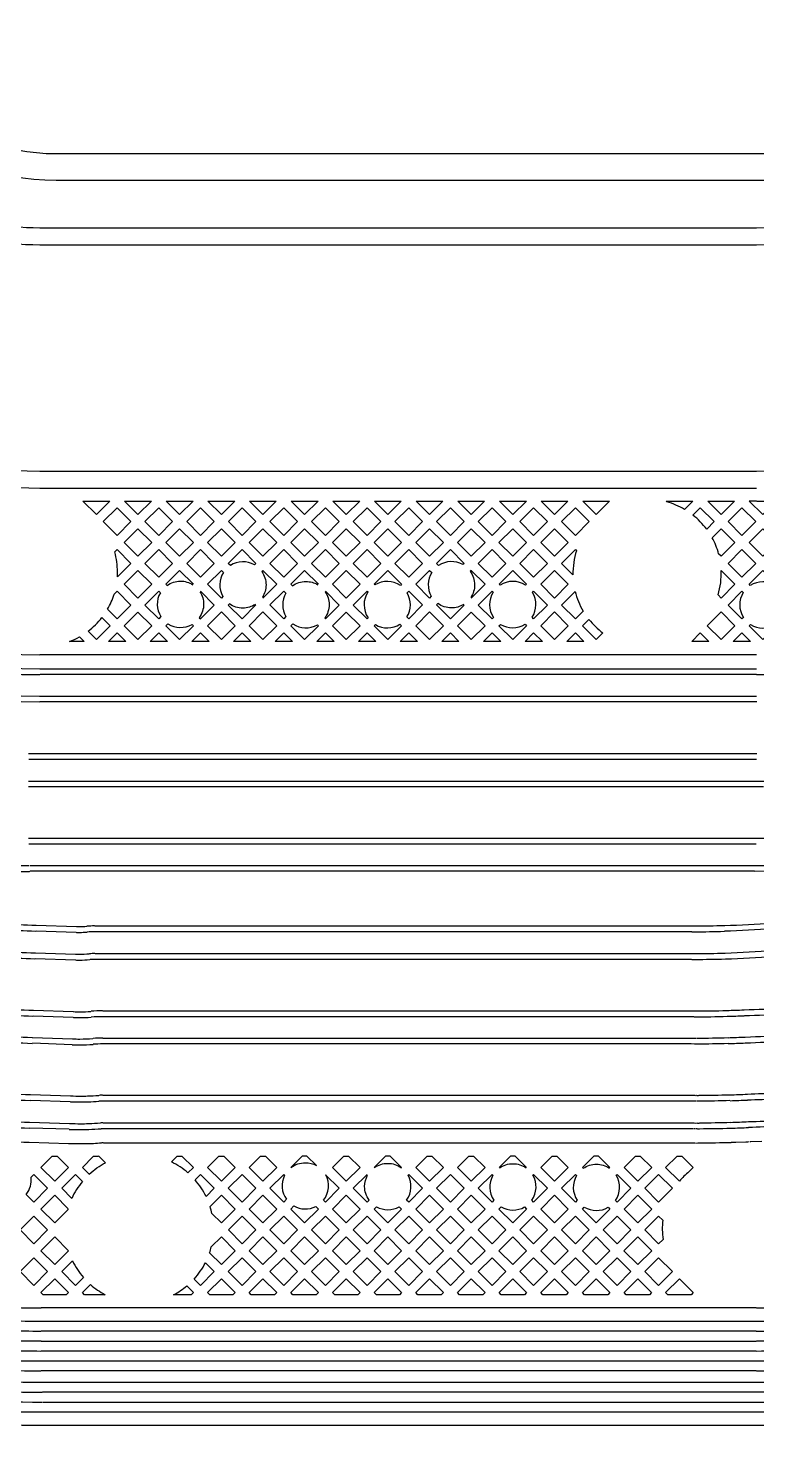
# Model space of a CAD drawing. Extents: x 3664 to 3837, y -413 to -292.
# Drawn here: x 3782.69 to 3788.28, y -335.48 to -324.6 of the extents above; entities that cross this region are included whole.
import ezdxf

# ---------------------------------------------------------------- set-up
doc = ezdxf.new("R2010")
doc.units = 0
doc.layers.add('gbr-dxf_layer0', color=7, linetype='Continuous')
doc.layers.add('gbr-outline-dxf_layer1', color=2, linetype='Continuous')

msp = doc.modelspace()

# ---------------------------------------------------------------- linework, layer by layer
at = {"layer": 'gbr-dxf_layer0'}
for p, q in [((3782.785, -328.128), (3788.284, -328.128)), ((3783.113, -328.229), (3783.32, -328.229)), ((3783.433, -328.229), (3783.639, -328.229)), ((3783.753, -328.229), (3783.959, -328.229)), ((3784.073, -328.229), (3784.279, -328.229)), ((3784.392, -328.229), (3784.598, -328.229)), ((3784.712, -328.229), (3784.918, -328.229)), ((3785.032, -328.229), (3785.238, -328.229)), ((3785.351, -328.229), (3785.557, -328.229)), ((3785.671, -328.229), (3785.877, -328.229)), ((3785.991, -328.229), (3786.197, -328.229)), ((3786.31, -328.229), (3786.517, -328.229)), ((3786.63, -328.229), (3786.836, -328.229)), ((3786.95, -328.229), (3787.156, -328.229)), ((3787.589, -328.229), (3787.795, -328.229)), ((3787.909, -328.229), (3788.115, -328.229)), ((3788.283, -328.229), (3788.228, -328.229)), ((3786.875, -328.794), (3786.787, -328.706)), ((3786.787, -329.026), (3786.892, -328.921)), ((3783.123, -329.306), (3783.01, -329.306)), ((3783.443, -329.306), (3783.31, -329.306)), ((3783.762, -329.306), (3783.63, -329.306)), ((3784.082, -329.306), (3783.949, -329.306)), ((3784.402, -329.306), (3784.269, -329.306)), ((3784.722, -329.306), (3784.589, -329.306)), ((3785.041, -329.306), (3784.908, -329.306)), ((3785.361, -329.306), (3785.228, -329.306)), ((3785.681, -329.306), (3785.548, -329.306)), ((3786, -329.306), (3785.868, -329.306)), ((3786.32, -329.306), (3786.187, -329.306)), ((3786.64, -329.306), (3786.507, -329.306)), ((3786.959, -329.306), (3786.827, -329.306)), ((3787.918, -329.306), (3787.786, -329.306)), ((3788.238, -329.306), (3788.105, -329.306)), ((3788.284, -329.407), (3782.783, -329.407)), ((3782.7, -333.147), (3783.002, -333.157)), ((3783.165, -333.158), (3783.181, -333.157)), ((3783.181, -333.157), (3783.192, -333.157)), ((3783.272, -333.152), (3787.776, -333.152)), ((3787.78, -333.152), (3787.789, -333.153)), ((3787.817, -333.154), (3787.832, -333.153)), ((3788.09, -333.148), (3788.123, -333.147)), ((3788.124, -333.147), (3788.201, -333.144)), ((3788.202, -333.144), (3788.215, -333.144)), ((3788.217, -333.144), (3788.224, -333.143)), ((3788.231, -333.143), (3788.239, -333.143)), ((3788.24, -333.143), (3788.325, -333.14)), ((3785.295, -333.395), (3785.189, -333.501)), ((3783.028, -333.579), (3782.951, -333.501)), ((3782.951, -334.141), (3783.034, -334.058)), ((3788.281, -334.419), (3782.794, -334.419)), ((3782.794, -334.521), (3788.281, -334.521)), ((3788.28, -334.597), (3782.793, -334.597)), ((3788.28, -334.75), (3782.792, -334.75)), ((3782.794, -334.674), (3788.281, -334.674)), ((3782.794, -334.826), (3788.279, -334.826)), ((3788.282, -334.902), (3782.792, -334.902)), ((3788.361, -335.066), (3782.803, -335.066)), ((3782.805, -334.99), (3788.363, -334.99)), ((3782.805, -335.142), (3788.363, -335.142)), ((3788.361, -335.219), (3782.803, -335.219))]:
    msp.add_line(p, q, dxfattribs=at)
at = {"layer": 'gbr-dxf_layer0', "color": 1}
for p, q in [((3782.783, -329.515), (3788.284, -329.515)), ((3788.283, -329.56), (3782.785, -329.56)), ((3782.783, -329.724), (3788.284, -329.724)), ((3788.285, -329.769), (3782.784, -329.769))]:
    msp.add_line(p, q, dxfattribs=at)
at = {"layer": 'gbr-dxf_layer0', "color": 2}
for p, q in [((3782.696, -330.165), (3788.285, -330.165)), ((3788.284, -330.21), (3782.698, -330.21)), ((3782.697, -330.377), (3788.339, -330.377)), ((3788.337, -330.422), (3782.696, -330.422))]:
    msp.add_line(p, q, dxfattribs=at)
at = {"layer": 'gbr-dxf_layer0', "color": 3}
msp.add_line((3788.344, -331.069), (3788.277, -331.07), dxfattribs=at)
at = {"layer": 'gbr-dxf_layer0', "color": 4}
for p, q in [((3782.754, -331.483), (3783.064, -331.493)), ((3783.204, -331.488), (3787.784, -331.488)), ((3783.063, -331.538), (3782.754, -331.528)), ((3787.786, -331.533), (3783.205, -331.533)), ((3782.749, -331.695), (3783.056, -331.705)), ((3783.207, -331.7), (3787.784, -331.7)), ((3783.056, -331.75), (3782.746, -331.74)), ((3787.785, -331.745), (3783.205, -331.745))]:
    msp.add_line(p, q, dxfattribs=at)
at = {"layer": 'gbr-dxf_layer0', "color": 5}
for p, q in [((3782.735, -332.135), (3783.04, -332.146)), ((3783.266, -332.14), (3787.787, -332.14)), ((3787.789, -332.14), (3787.803, -332.141)), ((3783.04, -332.191), (3782.731, -332.18)), ((3787.788, -332.185), (3783.267, -332.185)), ((3787.802, -332.186), (3787.788, -332.185)), ((3782.726, -332.344), (3783.034, -332.355)), ((3783.267, -332.349), (3787.782, -332.349)), ((3787.784, -332.349), (3787.81, -332.35)), ((3787.811, -332.35), (3787.82, -332.35)), ((3783.032, -332.4), (3782.726, -332.389)), ((3787.781, -332.394), (3783.268, -332.394)), ((3787.808, -332.395), (3787.781, -332.394))]:
    msp.add_line(p, q, dxfattribs=at)
at = {"layer": 'gbr-dxf_layer0', "color": 6}
for p, q in [((3782.711, -332.782), (3783.018, -332.792)), ((3783.235, -332.789), (3783.242, -332.788)), ((3783.266, -332.787), (3787.779, -332.787)), ((3787.781, -332.787), (3787.8, -332.788)), ((3787.8, -332.788), (3787.809, -332.788)), ((3787.812, -332.788), (3787.817, -332.789)), ((3787.822, -332.788), (3787.825, -332.788)), ((3783.015, -332.837), (3782.711, -332.827)), ((3783.243, -332.833), (3783.236, -332.834)), ((3787.778, -332.832), (3783.268, -332.832)), ((3787.797, -332.833), (3787.778, -332.832)), ((3782.703, -332.994), (3783.011, -333.004)), ((3783.269, -332.999), (3787.772, -332.999)), ((3787.774, -332.999), (3787.794, -333)), ((3787.795, -333), (3787.802, -333)), ((3783.008, -333.049), (3782.704, -333.039)), ((3787.771, -333.044), (3783.268, -333.044)), ((3787.794, -333.045), (3787.771, -333.044)), ((3787.811, -333.046), (3787.801, -333.045)), ((3787.829, -333.045), (3787.814, -333.046))]:
    msp.add_line(p, q, dxfattribs=at)
at = {"layer": 'gbr-dxf_layer0', "linetype": 'Continuous'}
for points in [[(3739.213, -329.411), (3739.213, -321.546, -0.414216), (3740.01, -320.749), (3771.018, -320.749, -0.202307), (3781.688, -325.251, 0.202311), (3782.908, -325.766), (3788.408, -325.766, 0.202315), (3789.628, -325.251, -0.202307), (3800.298, -320.749), (3821.83, -320.749, -0.414217), (3822.626, -321.546), (3822.626, -324.478)], [(3789.224, -325.907, -0.11836), (3788.284, -326.133), (3782.784, -326.133, -0.202298), (3781.301, -325.507, 0.202302), (3770.894, -321.117), (3739.883, -321.117, -0.1755), (3739.771, -321.164), (3739.613, -321.322, -0.021764), (3739.613, -321.337, -0.125832), (3739.592, -321.423), (3739.592, -322.167, -0.355796), (3739.552, -322.216)], [(3739.719, -322.115), (3739.719, -321.548, -0.377394), (3739.986, -321.244), (3770.894, -321.244, -0.202308), (3781.209, -325.596, 0.202304), (3782.784, -326.261), (3788.284, -326.261, 0.118898), (3789.286, -326.019, 0.264777), (3789.524, -325.877, 0.049743), (3789.858, -325.596, -0.012228), (3790.362, -325.104, 0.308379), (3790.595, -324.892, -0.021115), (3791.536, -324.122, 0.268033), (3791.762, -323.956, -0.026221), (3793.032, -323.14, 0.214143), (3793.232, -323.028, -0.03315), (3794.961, -322.221, 0.130853), (3795.095, -322.17, -0.090345), (3800.174, -321.244), (3821.478, -321.244)], [(3820.193, -322.147), (3820.193, -322.744, -0.414254), (3820.143, -322.794), (3819.781, -322.794), (3819.781, -322.842), (3819.453, -322.842), (3819.453, -322.794), (3819.418, -322.794, 0.064068), (3819.205, -322.822, 0.013699), (3819.053, -322.866, 0.036904), (3819.019, -322.863, 0.080213), (3818.947, -322.875, 0.02431), (3818.686, -322.984), (3800.174, -322.984, 0.202298), (3791.105, -326.81, -0.202305), (3788.284, -328), (3782.784, -328, -0.202305), (3779.963, -326.81, 0.202298), (3770.894, -322.984), (3742.709, -322.984)], [(3822.626, -324.483, -0.006517), (3822.626, -324.487), (3822.626, -331.107, -0.014829), (3822.627, -331.117, -0.014825), (3822.626, -331.128), (3822.626, -333.146, -0.414217), (3821.83, -333.942), (3800.713, -333.942, 0.196007), (3798.823, -334.713, -0.196002), (3788.408, -338.959), (3782.908, -338.959, -0.196002), (3772.493, -334.713, 0.196006), (3770.603, -333.942), (3741.237, -333.942)], [(3787.795, -328.229), (3787.732, -328.293, 0.065894), (3787.595, -328.234), (3787.589, -328.229)], [(3783.378, -328.81, 0.01656), (3783.379, -328.773, 0.068795), (3783.358, -328.618)], [(3786.787, -328.706), (3786.893, -328.6), (3786.902, -328.609, 0.082567), (3786.875, -328.794)], [(3784.486, -328.769, -0.155448), (3784.519, -328.872, -0.142831), (3784.491, -328.967)], [(3786.086, -328.767, -0.156505), (3786.12, -328.871, -0.146625), (3786.09, -328.968)], [(3783.75, -328.866), (3783.759, -328.875, -0.155505), (3783.862, -328.842, -0.1423), (3783.957, -328.87)], [(3784.709, -328.866), (3784.721, -328.878, -0.156555), (3784.825, -328.845, -0.135954), (3784.916, -328.87)], [(3784.012, -328.924, -0.144409), (3784.04, -329.02, -0.155495), (3784.007, -329.123)], [(3784.972, -328.923, -0.150726), (3785.003, -329.023, -0.15655), (3784.97, -329.126)], [(3786.892, -328.921, 0.071812), (3786.953, -329.072), (3786.893, -329.132), (3786.787, -329.026)], [(3784.437, -329.021, -0.143883), (3784.341, -329.05, -0.155457), (3784.238, -329.017), (3784.229, -329.026)], [(3786.036, -329.021, -0.140077), (3785.942, -329.048, -0.156503), (3785.838, -329.015), (3785.828, -329.025)], [(3783.01, -329.306, 0.03753), (3783.087, -329.27), (3783.123, -329.306)], [(3787.79, -333.153), (3787.796, -333.153, -0.034666), (3787.803, -333.153)], [(3783.11, -333.341), (3783.162, -333.393, -0.067194), (3783.287, -333.306), (3783.237, -333.256, -0.003739), (3783.202, -333.258)], [(3784.71, -333.343, -0.16854), (3784.821, -333.305, -0.126375), (3784.906, -333.327)], [(3785.35, -333.343, -0.157183), (3785.454, -333.31, -0.157815), (3785.558, -333.344)], [(3786.311, -333.345, -0.154876), (3786.414, -333.313, -0.153878), (3786.516, -333.345)], [(3786.947, -333.341), (3786.954, -333.348, -0.153096), (3787.055, -333.316, -0.148623), (3787.154, -333.346)], [(3782.951, -333.501), (3783.057, -333.395), (3783.11, -333.449, 0.06787), (3783.028, -333.579)], [(3785.189, -333.501), (3785.295, -333.607), (3785.31, -333.592, -0.157816), (3785.276, -333.488, -0.12942), (3785.299, -333.4)], [(3783.034, -334.058, 0.0675), (3783.117, -334.186), (3783.057, -334.247), (3782.951, -334.141)], [(3783.11, -334.301), (3783.171, -334.24, 0.0606), (3783.285, -334.318)], [(3779.406, -334.788, 0.01338), (3779.986, -334.954, 0.008369), (3780.352, -335.042, 0.056686), (3782.801, -335.32), (3788.362, -335.32)]]:
    msp.add_lwpolyline(points, format="xyb", dxfattribs=at)
for points in [[(3783.32, -328.229), (3783.217, -328.332), (3783.113, -328.229)], [(3783.639, -328.229), (3783.536, -328.332), (3783.433, -328.229)], [(3783.959, -328.229), (3783.856, -328.332), (3783.753, -328.229)], [(3784.279, -328.229), (3784.176, -328.332), (3784.073, -328.229)], [(3784.598, -328.229), (3784.495, -328.332), (3784.392, -328.229)], [(3784.918, -328.229), (3784.815, -328.332), (3784.712, -328.229)], [(3785.238, -328.229), (3785.135, -328.332), (3785.032, -328.229)], [(3785.557, -328.229), (3785.454, -328.332), (3785.351, -328.229)], [(3785.877, -328.229), (3785.774, -328.332), (3785.671, -328.229)], [(3786.197, -328.229), (3786.094, -328.332), (3785.991, -328.229)], [(3786.517, -328.229), (3786.413, -328.332), (3786.31, -328.229)], [(3786.836, -328.229), (3786.733, -328.332), (3786.63, -328.229)], [(3787.156, -328.229), (3787.053, -328.332), (3786.95, -328.229)], [(3788.115, -328.229), (3788.012, -328.332), (3787.909, -328.229)], [(3788.228, -328.229), (3788.332, -328.332), (3788.438, -328.226)], [(3783.358, -328.618), (3783.376, -328.6), (3783.482, -328.706), (3783.378, -328.81)], [(3783.962, -328.866), (3783.856, -328.76), (3783.75, -328.866)], [(3784.495, -328.972), (3784.601, -328.866), (3784.495, -328.76), (3784.486, -328.769)], [(3784.921, -328.866), (3784.815, -328.76), (3784.709, -328.866)], [(3786.094, -328.972), (3786.2, -328.866), (3786.094, -328.76), (3786.086, -328.767)], [(3788.013, -328.76), (3788.118, -328.866), (3788.012, -328.972), (3787.989, -328.948)], [(3784.007, -329.123), (3784.016, -329.132), (3784.122, -329.026), (3784.016, -328.92)], [(3784.97, -329.126), (3784.975, -329.132), (3785.081, -329.026), (3784.975, -328.92)], [(3784.229, -329.026), (3784.335, -329.131), (3784.441, -329.025)], [(3785.828, -329.025), (3785.934, -329.132), (3786.04, -329.026)], [(3783.31, -329.306), (3783.376, -329.239), (3783.443, -329.306)], [(3783.63, -329.306), (3783.696, -329.239), (3783.762, -329.306)], [(3783.949, -329.306), (3784.016, -329.239), (3784.082, -329.306)], [(3784.269, -329.306), (3784.335, -329.239), (3784.402, -329.306)], [(3784.589, -329.306), (3784.655, -329.239), (3784.722, -329.306)], [(3784.908, -329.306), (3784.975, -329.239), (3785.041, -329.306)], [(3785.228, -329.306), (3785.294, -329.239), (3785.361, -329.306)], [(3785.548, -329.306), (3785.614, -329.239), (3785.681, -329.306)], [(3785.868, -329.306), (3785.934, -329.239), (3786, -329.306)], [(3786.187, -329.306), (3786.254, -329.239), (3786.32, -329.306)], [(3786.507, -329.306), (3786.573, -329.239), (3786.64, -329.306)], [(3786.827, -329.306), (3786.893, -329.239), (3786.959, -329.306)], [(3787.786, -329.306), (3787.852, -329.239), (3787.918, -329.306)], [(3788.105, -329.306), (3788.172, -329.239), (3788.238, -329.306)], [(3783.2, -333.258), (3783.193, -333.258), (3783.11, -333.341)], [(3784.906, -333.327), (3784.833, -333.254), (3784.797, -333.254), (3784.709, -333.342)], [(3785.56, -333.342), (3785.473, -333.254), (3785.436, -333.254), (3785.348, -333.342)], [(3786.519, -333.342), (3786.432, -333.254), (3786.395, -333.254), (3786.308, -333.341)], [(3787.159, -333.341), (3787.071, -333.254), (3787.034, -333.254), (3786.947, -333.341)], [(3783.975, -333.437), (3784.016, -333.395), (3784.122, -333.501), (3784.059, -333.564)], [(3784.976, -333.397), (3785.081, -333.501), (3784.975, -333.607), (3784.96, -333.593)], [(3783.285, -334.318), (3783.127, -334.318), (3783.11, -334.301)]]:
    msp.add_lwpolyline(points, dxfattribs=at)
for points in [[(3783.27, -328.386), (3783.376, -328.28), (3783.482, -328.386), (3783.376, -328.492)], [(3783.59, -328.386), (3783.696, -328.28), (3783.802, -328.386), (3783.696, -328.492)], [(3783.91, -328.386), (3784.016, -328.28), (3784.122, -328.386), (3784.016, -328.492)], [(3784.23, -328.386), (3784.335, -328.28), (3784.441, -328.386), (3784.335, -328.492)], [(3784.549, -328.386), (3784.655, -328.28), (3784.761, -328.386), (3784.655, -328.492)], [(3784.869, -328.386), (3784.975, -328.28), (3785.081, -328.386), (3784.975, -328.492)], [(3785.189, -328.386), (3785.294, -328.28), (3785.4, -328.386), (3785.295, -328.492)], [(3785.508, -328.386), (3785.614, -328.28), (3785.72, -328.386), (3785.614, -328.492)], [(3785.828, -328.386), (3785.934, -328.28), (3786.04, -328.386), (3785.934, -328.492)], [(3786.148, -328.386), (3786.254, -328.28), (3786.36, -328.386), (3786.254, -328.492)], [(3786.467, -328.386), (3786.573, -328.28), (3786.679, -328.386), (3786.573, -328.492)], [(3786.787, -328.386), (3786.893, -328.28), (3786.999, -328.386), (3786.893, -328.492)], [(3788.066, -328.386), (3788.172, -328.28), (3788.278, -328.386), (3788.172, -328.492)], [(3783.43, -328.546), (3783.536, -328.44), (3783.642, -328.546), (3783.536, -328.652)], [(3783.75, -328.546), (3783.856, -328.44), (3783.962, -328.546), (3783.856, -328.652)], [(3784.07, -328.546), (3784.176, -328.44), (3784.282, -328.546), (3784.176, -328.652)], [(3784.389, -328.546), (3784.495, -328.44), (3784.601, -328.546), (3784.495, -328.652)], [(3784.709, -328.546), (3784.815, -328.44), (3784.921, -328.546), (3784.815, -328.652)], [(3785.029, -328.546), (3785.135, -328.44), (3785.241, -328.546), (3785.135, -328.652)], [(3785.348, -328.546), (3785.454, -328.44), (3785.56, -328.546), (3785.454, -328.652)], [(3785.668, -328.546), (3785.774, -328.44), (3785.88, -328.546), (3785.774, -328.652)], [(3785.988, -328.546), (3786.094, -328.44), (3786.2, -328.546), (3786.094, -328.652)], [(3786.307, -328.546), (3786.413, -328.44), (3786.519, -328.546), (3786.413, -328.652)], [(3786.627, -328.546), (3786.733, -328.44), (3786.839, -328.546), (3786.733, -328.652)], [(3788.226, -328.546), (3788.332, -328.44), (3788.438, -328.546), (3788.332, -328.652)], [(3783.59, -328.706), (3783.696, -328.6), (3783.802, -328.706), (3783.696, -328.812)], [(3783.91, -328.706), (3784.016, -328.6), (3784.122, -328.706), (3784.016, -328.812)], [(3784.549, -328.706), (3784.655, -328.6), (3784.761, -328.706), (3784.655, -328.812)], [(3784.869, -328.706), (3784.975, -328.6), (3785.081, -328.706), (3784.975, -328.812)], [(3785.189, -328.706), (3785.295, -328.6), (3785.401, -328.706), (3785.295, -328.812)], [(3785.508, -328.706), (3785.614, -328.6), (3785.72, -328.706), (3785.614, -328.812)], [(3786.148, -328.706), (3786.254, -328.6), (3786.36, -328.706), (3786.254, -328.812)], [(3786.467, -328.706), (3786.573, -328.6), (3786.679, -328.706), (3786.573, -328.812)], [(3788.066, -328.706), (3788.172, -328.6), (3788.278, -328.706), (3788.172, -328.812)], [(3783.43, -328.866), (3783.536, -328.76), (3783.642, -328.866), (3783.536, -328.972)], [(3785.029, -328.866), (3785.135, -328.76), (3785.241, -328.866), (3785.135, -328.972)], [(3786.627, -328.866), (3786.733, -328.76), (3786.839, -328.866), (3786.733, -328.972)], [(3783.43, -329.186), (3783.536, -329.08), (3783.642, -329.185), (3783.536, -329.291)], [(3784.07, -329.185), (3784.176, -329.079), (3784.281, -329.185), (3784.176, -329.291)], [(3784.389, -329.185), (3784.495, -329.079), (3784.601, -329.185), (3784.495, -329.291)], [(3785.029, -329.185), (3785.135, -329.08), (3785.241, -329.185), (3785.135, -329.291)], [(3785.668, -329.185), (3785.774, -329.079), (3785.88, -329.185), (3785.774, -329.291)], [(3785.988, -329.185), (3786.094, -329.08), (3786.2, -329.185), (3786.094, -329.291)], [(3786.627, -329.185), (3786.733, -329.079), (3786.839, -329.185), (3786.733, -329.291)], [(3787.906, -329.186), (3788.012, -329.079), (3788.118, -329.185), (3788.012, -329.291)], [(3782.791, -333.342), (3782.878, -333.255), (3782.917, -333.256), (3783.003, -333.341), (3782.897, -333.447)], [(3784.07, -333.342), (3784.157, -333.254), (3784.194, -333.254), (3784.282, -333.341), (3784.176, -333.448)], [(3784.389, -333.341), (3784.477, -333.254), (3784.514, -333.254), (3784.601, -333.342), (3784.495, -333.447)], [(3785.029, -333.341), (3785.116, -333.254), (3785.153, -333.254), (3785.241, -333.342), (3785.135, -333.447)], [(3785.668, -333.342), (3785.756, -333.254), (3785.792, -333.254), (3785.88, -333.341), (3785.774, -333.447)], [(3785.988, -333.341), (3786.075, -333.254), (3786.112, -333.254), (3786.2, -333.341), (3786.094, -333.447)], [(3786.627, -333.342), (3786.715, -333.254), (3786.752, -333.254), (3786.839, -333.341), (3786.733, -333.448)], [(3787.267, -333.341), (3787.354, -333.254), (3787.391, -333.254), (3787.479, -333.341), (3787.373, -333.447)], [(3784.229, -333.501), (3784.335, -333.395), (3784.442, -333.501), (3784.335, -333.607)], [(3785.828, -333.501), (3785.934, -333.395), (3786.04, -333.501), (3785.934, -333.607)], [(3787.426, -333.501), (3787.532, -333.395), (3787.638, -333.501), (3787.532, -333.607)], [(3784.389, -333.661), (3784.495, -333.555), (3784.601, -333.661), (3784.495, -333.767)], [(3785.029, -333.661), (3785.135, -333.555), (3785.241, -333.661), (3785.135, -333.767)], [(3785.668, -333.661), (3785.774, -333.555), (3785.88, -333.661), (3785.774, -333.767)], [(3785.988, -333.661), (3786.094, -333.555), (3786.2, -333.661), (3786.094, -333.767)], [(3786.627, -333.661), (3786.733, -333.555), (3786.839, -333.661), (3786.733, -333.767)], [(3787.267, -333.661), (3787.373, -333.555), (3787.479, -333.661), (3787.373, -333.767)], [(3782.631, -333.821), (3782.737, -333.715), (3782.843, -333.821), (3782.737, -333.927)], [(3784.23, -333.821), (3784.335, -333.715), (3784.441, -333.821), (3784.335, -333.927)], [(3784.549, -333.821), (3784.655, -333.715), (3784.761, -333.821), (3784.655, -333.927)], [(3784.869, -333.821), (3784.975, -333.715), (3785.081, -333.821), (3784.975, -333.927)], [(3785.189, -333.821), (3785.295, -333.715), (3785.4, -333.821), (3785.294, -333.927)], [(3785.508, -333.821), (3785.614, -333.715), (3785.72, -333.821), (3785.614, -333.927)], [(3785.828, -333.821), (3785.934, -333.715), (3786.04, -333.821), (3785.934, -333.927)], [(3786.148, -333.821), (3786.254, -333.715), (3786.36, -333.821), (3786.254, -333.927)], [(3786.467, -333.821), (3786.573, -333.715), (3786.679, -333.821), (3786.573, -333.927)], [(3786.787, -333.821), (3786.893, -333.715), (3786.999, -333.821), (3786.893, -333.927)], [(3787.107, -333.821), (3787.213, -333.715), (3787.319, -333.821), (3787.213, -333.927)], [(3782.791, -333.981), (3782.897, -333.875), (3783.003, -333.981), (3782.897, -334.087)], [(3784.389, -333.981), (3784.495, -333.875), (3784.601, -333.981), (3784.495, -334.087)], [(3784.709, -333.981), (3784.815, -333.875), (3784.921, -333.981), (3784.815, -334.087)], [(3785.029, -333.981), (3785.135, -333.875), (3785.241, -333.981), (3785.135, -334.087)], [(3785.348, -333.981), (3785.454, -333.875), (3785.56, -333.981), (3785.454, -334.087)], [(3785.668, -333.981), (3785.774, -333.875), (3785.88, -333.981), (3785.774, -334.087)], [(3785.988, -333.981), (3786.094, -333.875), (3786.2, -333.981), (3786.094, -334.087)], [(3786.307, -333.981), (3786.413, -333.875), (3786.519, -333.981), (3786.413, -334.087)], [(3786.627, -333.981), (3786.733, -333.875), (3786.839, -333.981), (3786.733, -334.087)], [(3786.947, -333.981), (3787.053, -333.875), (3787.159, -333.981), (3787.053, -334.087)], [(3787.266, -333.981), (3787.373, -333.875), (3787.479, -333.981), (3787.372, -334.087)], [(3782.631, -334.141), (3782.737, -334.035), (3782.843, -334.141), (3782.737, -334.247)], [(3784.229, -334.141), (3784.335, -334.035), (3784.441, -334.141), (3784.335, -334.247)], [(3784.549, -334.141), (3784.655, -334.035), (3784.761, -334.141), (3784.655, -334.247)], [(3784.869, -334.141), (3784.975, -334.035), (3785.081, -334.141), (3784.975, -334.247)], [(3785.189, -334.141), (3785.294, -334.035), (3785.4, -334.141), (3785.295, -334.247)], [(3785.508, -334.141), (3785.614, -334.035), (3785.72, -334.141), (3785.614, -334.247)], [(3785.828, -334.141), (3785.934, -334.035), (3786.04, -334.141), (3785.934, -334.247)], [(3786.148, -334.141), (3786.254, -334.035), (3786.36, -334.141), (3786.254, -334.247)], [(3786.467, -334.141), (3786.573, -334.035), (3786.679, -334.141), (3786.573, -334.247)], [(3786.787, -334.141), (3786.893, -334.035), (3786.999, -334.141), (3786.893, -334.247)], [(3787.107, -334.141), (3787.213, -334.035), (3787.319, -334.141), (3787.213, -334.247)], [(3787.426, -334.141), (3787.532, -334.035), (3787.638, -334.141), (3787.532, -334.247)], [(3782.791, -334.301), (3782.897, -334.195), (3783.003, -334.301), (3782.986, -334.318), (3782.808, -334.318)], [(3784.07, -334.301), (3784.176, -334.195), (3784.282, -334.301), (3784.265, -334.318), (3784.087, -334.318)], [(3784.389, -334.301), (3784.495, -334.195), (3784.601, -334.301), (3784.584, -334.318), (3784.406, -334.318)], [(3784.709, -334.301), (3784.815, -334.195), (3784.921, -334.301), (3784.904, -334.318), (3784.726, -334.318)], [(3785.029, -334.301), (3785.135, -334.195), (3785.241, -334.301), (3785.224, -334.318), (3785.046, -334.318)], [(3785.348, -334.301), (3785.454, -334.195), (3785.56, -334.301), (3785.543, -334.318), (3785.366, -334.318)], [(3785.668, -334.301), (3785.774, -334.195), (3785.88, -334.301), (3785.863, -334.318), (3785.685, -334.318)], [(3785.988, -334.301), (3786.094, -334.195), (3786.2, -334.301), (3786.183, -334.318), (3786.005, -334.318)], [(3786.308, -334.301), (3786.413, -334.195), (3786.519, -334.301), (3786.502, -334.318), (3786.324, -334.318)], [(3786.627, -334.301), (3786.733, -334.195), (3786.839, -334.301), (3786.822, -334.318), (3786.644, -334.318)], [(3786.947, -334.301), (3787.053, -334.195), (3787.159, -334.301), (3787.142, -334.318), (3786.964, -334.318)], [(3787.267, -334.301), (3787.372, -334.195), (3787.478, -334.301), (3787.461, -334.318), (3787.284, -334.318)], [(3787.586, -334.301), (3787.692, -334.195), (3787.798, -334.301), (3787.781, -334.318), (3787.603, -334.318)]]:
    msp.add_lwpolyline(points, close=True, dxfattribs=at)
for points in [[(3787.796, -328.336), (3787.852, -328.28), (3787.958, -328.386), (3787.901, -328.444, 0.066079)], [(3787.943, -328.509), (3788.012, -328.44), (3788.118, -328.546), (3788.012, -328.652), (3787.993, -328.633, 0.058832)], [(3784.229, -328.706), (3784.335, -328.6), (3784.441, -328.706), (3784.43, -328.718, 0.279194), (3784.246, -328.722)], [(3785.828, -328.706), (3785.934, -328.6), (3786.04, -328.706), (3786.03, -328.716, 0.282065), (3785.844, -328.722)], [(3784.07, -328.866), (3784.176, -328.76), (3784.192, -328.776, 0.280312), (3784.187, -328.96), (3784.176, -328.972)], [(3785.348, -328.866), (3785.454, -328.76), (3785.56, -328.866), (3785.55, -328.876, 0.297717), (3785.355, -328.872)], [(3785.668, -328.866), (3785.774, -328.76), (3785.791, -328.777, 0.275177), (3785.787, -328.958), (3785.774, -328.972)], [(3786.308, -328.866), (3786.413, -328.76), (3786.519, -328.866), (3786.511, -328.874, 0.299022), (3786.315, -328.874)], [(3788.226, -328.866), (3788.332, -328.76), (3788.438, -328.866), (3788.428, -328.875, 0.293867), (3788.236, -328.876)], [(3783.303, -329.058, 0.055361), (3783.353, -328.943), (3783.376, -328.92), (3783.482, -329.026), (3783.376, -329.132)], [(3783.59, -329.026), (3783.696, -328.92), (3783.708, -328.932, 0.278581), (3783.712, -329.115), (3783.696, -329.132)], [(3784.549, -329.025), (3784.655, -328.92), (3784.67, -328.935, 0.270758), (3784.672, -329.114), (3784.655, -329.132)], [(3785.189, -329.026), (3785.295, -328.92), (3785.301, -328.926, 0.303921), (3785.302, -329.123), (3785.294, -329.132)], [(3785.6, -329.117, 0.281467), (3785.602, -328.932), (3785.614, -328.919), (3785.72, -329.025), (3785.614, -329.131)], [(3786.148, -329.026), (3786.254, -328.92), (3786.262, -328.928, 0.294763), (3786.264, -329.121), (3786.254, -329.132)], [(3786.561, -329.12, 0.290598), (3786.564, -328.929), (3786.573, -328.92), (3786.679, -329.026), (3786.573, -329.132)], [(3788.066, -329.026), (3788.172, -328.92), (3788.182, -328.93, 0.290392), (3788.183, -329.121), (3788.172, -329.131)], [(3783.153, -329.227, 0.066059), (3783.259, -329.122), (3783.322, -329.186), (3783.217, -329.291)], [(3783.75, -329.185), (3783.766, -329.17, 0.280811), (3783.951, -329.174), (3783.962, -329.185), (3783.856, -329.291)], [(3784.709, -329.185), (3784.725, -329.17, 0.286351), (3784.913, -329.177), (3784.921, -329.185), (3784.815, -329.291)], [(3785.348, -329.185), (3785.358, -329.176, 0.287603), (3785.547, -329.172), (3785.56, -329.185), (3785.454, -329.291)], [(3786.307, -329.185), (3786.319, -329.174, 0.286355), (3786.507, -329.173), (3786.519, -329.185), (3786.413, -329.291)], [(3786.947, -329.185), (3786.997, -329.136, 0.066079), (3787.104, -329.24), (3787.053, -329.291)], [(3788.226, -329.185), (3788.237, -329.175, 0.291507), (3788.428, -329.175), (3788.438, -329.185), (3788.332, -329.291)], [(3783.793, -333.299), (3783.838, -333.254), (3783.874, -333.254), (3783.962, -333.342), (3783.92, -333.383, 0.067503)], [(3787.586, -333.341), (3787.674, -333.254), (3787.711, -333.254), (3787.798, -333.342), (3787.765, -333.375, 0.045104), (3787.692, -333.447)], [(3782.678, -333.548, 0.20141), (3782.716, -333.416), (3782.737, -333.395), (3782.843, -333.501), (3782.737, -333.607)], [(3784.549, -333.501), (3784.655, -333.395), (3784.662, -333.402, 0.279681), (3784.676, -333.586), (3784.655, -333.607)], [(3785.598, -333.592, 0.291822), (3785.609, -333.401), (3785.614, -333.395), (3785.72, -333.501), (3785.614, -333.607)], [(3786.148, -333.501), (3786.254, -333.395), (3786.26, -333.402, 0.291508), (3786.268, -333.593), (3786.254, -333.607)], [(3786.559, -333.593, 0.293647), (3786.567, -333.401), (3786.573, -333.395), (3786.679, -333.501), (3786.573, -333.607)], [(3786.787, -333.501), (3786.893, -333.395), (3786.902, -333.404, 0.287853), (3786.907, -333.593), (3786.893, -333.607)], [(3787.201, -333.596, 0.297412), (3787.207, -333.401), (3787.213, -333.395), (3787.319, -333.501), (3787.213, -333.607)], [(3782.791, -333.661), (3782.897, -333.555), (3783, -333.658, 0.004367), (3782.997, -333.667), (3782.897, -333.767)], [(3784.09, -333.641), (3784.176, -333.555), (3784.282, -333.661), (3784.176, -333.767), (3784.104, -333.696, 0.025037)], [(3784.709, -333.661), (3784.733, -333.637, 0.251428), (3784.901, -333.641), (3784.921, -333.661), (3784.815, -333.767)], [(3785.348, -333.661), (3785.367, -333.643, 0.262534), (3785.542, -333.643), (3785.56, -333.661), (3785.454, -333.767)], [(3786.307, -333.661), (3786.324, -333.644, 0.269191), (3786.503, -333.645), (3786.519, -333.661), (3786.413, -333.767)], [(3786.947, -333.661), (3786.962, -333.646, 0.276698), (3787.145, -333.647), (3787.159, -333.661), (3787.053, -333.767)], [(3787.426, -333.821), (3787.532, -333.715), (3787.564, -333.746, 0.065164), (3787.566, -333.894), (3787.532, -333.927)], [(3784.086, -333.997, 0.021039), (3784.099, -333.951), (3784.176, -333.875), (3784.282, -333.981), (3784.176, -334.087)], [(3783.967, -334.198, 0.067194), (3784.054, -334.073), (3784.122, -334.141), (3784.016, -334.247)], [(3783.81, -334.318, 0.053647), (3783.911, -334.25), (3783.962, -334.301), (3783.945, -334.318)]]:
    msp.add_lwpolyline(points, format="xyb", close=True, dxfattribs=at)
at = {"layer": 'gbr-dxf_layer0', "color": 3, "linetype": 'Continuous'}
for points in [[(3782.695, -330.815, -0.038897), (3782.698, -330.815), (3788.275, -330.815)], [(3782.705, -331.024, -0.049485), (3782.709, -331.024), (3788.265, -331.024)]]:
    msp.add_lwpolyline(points, format="xyb", dxfattribs=at)
for points in [[(3788.279, -330.815), (3788.286, -330.815), (3788.342, -330.815)], [(3788.282, -330.86), (3788.277, -330.86), (3782.698, -330.86)], [(3788.269, -331.024), (3788.278, -331.025), (3788.344, -331.024)], [(3788.274, -331.07), (3788.267, -331.069), (3782.71, -331.069)]]:
    msp.add_lwpolyline(points, dxfattribs=at)
at = {"layer": 'gbr-dxf_layer0', "color": 4, "linetype": 'Continuous'}
msp.add_lwpolyline([(3788.506, -331.507, -0.003393), (3788.406, -331.509, -0.012015), (3788.038, -331.529)], format="xyb", dxfattribs=at)
at = {"layer": 'gbr-dxf_layer0', "color": 5, "linetype": 'Continuous'}
msp.add_lwpolyline([(3788.065, -332.391, -0.007233), (3787.828, -332.395, -0.055319), (3787.823, -332.395), (3787.81, -332.395)], format="xyb", dxfattribs=at)
at = {"layer": 'gbr-dxf_layer0', "color": 6, "linetype": 'Continuous'}
for points in [[(3787.82, -332.833, -0.051835), (3787.815, -332.834), (3787.808, -332.833), (3787.799, -332.833)], [(3788.08, -332.829, -0.006939), (3787.84, -332.833, -0.008124), (3787.826, -332.833)], [(3788.868, -333.004, -0.005385), (3788.461, -333.026, -0.05969), (3788.456, -333.026, -0.003093), (3788.223, -333.035)]]:
    msp.add_lwpolyline(points, format="xyb", dxfattribs=at)
msp.add_lwpolyline([(3787.805, -333), (3787.814, -333.001), (3787.829, -333)], dxfattribs=at)
at = {"layer": 'gbr-dxf_layer0', "color": 1}
for centre, radius, start, end in [((3782.784, -324.062), 5.498, 224.2528, 269.9956), ((3782.784, -324.062), 5.453, 224.2664, 269.9771), ((3788.284, -324.062), 5.498, 270.0027, 315.7461), ((3782.783, -324.062), 5.707, 224.2699, 269.9969), ((3782.783, -324.062), 5.662, 224.2572, 269.9864)]:
    msp.add_arc(centre, radius, start, end, dxfattribs=at)
at = {"layer": 'gbr-dxf_layer0'}
for centre, radius, start, end in [((3782.784, -324.062), 5.345, 224.2772, 269.9631), ((3782.784, -324.062), 4.066, 250.794, 269.9957), ((3788.284, -324.062), 4.167, 270.0108, 272.1173), ((3787.444, -328.783), 0.569, 343.1486, 2.3151), ((3783.067, -322.354), 10.8, 266.4371, 268.0411), ((3783.094, -331.131), 2.028, 267.4984, 269.993), ((3783.093, -331.131), 2.028, 270.0545, 271.9617), ((3783.089, -330.891), 2.268, 272.6802, 274.2394), ((3783.277, -333.435), 0.283, 91.5048, 93.7381), ((3787.812, -333.023), 0.13, 266.9686, 269.988), ((3787.815, -332.373), 0.781, 271.4068, 272.3791), ((3787.819, -324.185), 8.968, 270.2047, 271.7204), ((3783.547, -333.813), 0.569, 25.9231, 41.362), ((3784.821, -333.483), 0.178, 321.7361, 28.8048), ((3782.81, -324.046), 10.373, 267.2516, 269.9053), ((3788.263, -324.062), 10.357, 270.1103, 271.7865), ((3782.81, -324.046), 10.475, 267.2387, 269.9032), ((3788.262, -324.063), 10.459, 270.1111, 271.8729), ((3782.81, -324.046), 10.551, 267.2515, 269.8954), ((3788.262, -324.063), 10.535, 270.1034, 271.8653), ((3782.803, -324.413), 10.577, 257.0065, 269.9999), ((3782.807, -324.046), 10.704, 267.2718, 269.9162), ((3782.807, -324.046), 10.627, 267.2589, 269.9235), ((3788.265, -324.062), 10.688, 270.0871, 271.8511), ((3788.265, -324.062), 10.611, 270.0947, 271.8585), ((3782.803, -324.413), 10.653, 257.0203, 269.9924), ((3782.803, -324.046), 10.78, 267.2864, 269.9436), ((3788.268, -324.062), 10.764, 270.0714, 271.8447), ((3782.802, -324.413), 10.805, 257.0285, 269.9924), ((3782.802, -324.413), 10.729, 257.0147, 270.0001), ((3782.803, -324.046), 10.856, 267.279, 269.9363), ((3788.268, -324.062), 10.84, 270.0837, 271.8375)]:
    msp.add_arc(centre, radius, start, end, dxfattribs=at)
at = {"layer": 'gbr-dxf_layer0', "color": 3}
for centre, radius, start, end in [((3782.699, -328.056), 2.969, 266.8319, 270.0011), ((3782.699, -328.056), 3.014, 266.866, 269.9797), ((3782.703, -331.047), 0.0225, 267.3378, 278.5369)]:
    msp.add_arc(centre, radius, start, end, dxfattribs=at)
at = {"layer": 'gbr-dxf_layer0', "color": 4}
for centre, radius, start, end in [((3783.067, -322.353), 9.135, 266.4119, 268.0304), ((3783.206, -332.136), 0.648, 90.3012, 95.4979), ((3787.814, -324.185), 7.303, 269.7765, 269.9473), ((3787.808, -324.185), 7.303, 270.0045, 271.7984), ((3787.799, -323.869), 7.62, 271.8078, 274.5407), ((3783.067, -322.353), 9.18, 266.3992, 268.0365), ((3783.086, -330.89), 0.648, 268.0316, 270.0153), ((3783.086, -330.89), 0.603, 267.9381, 269.921), ((3783.087, -330.89), 0.603, 269.9922, 275.3162), ((3783.087, -330.89), 0.648, 270.0876, 275.1537), ((3783.206, -332.136), 0.603, 90.2083, 95.6611), ((3787.813, -324.185), 7.348, 269.7904, 269.9613), ((3787.808, -324.185), 7.348, 270.0118, 271.783), ((3783.057, -322.353), 9.347, 266.4816, 268.0998), ((3783.087, -330.89), 0.815, 267.9039, 269.9363), ((3783.087, -330.89), 0.815, 269.9976, 275.25), ((3783.209, -332.136), 0.436, 90.5527, 96.0504), ((3787.813, -324.184), 7.516, 269.7902, 269.9822), ((3787.811, -324.184), 7.516, 270.001, 271.7648), ((3787.799, -323.868), 7.832, 271.7874, 274.4933), ((3783.057, -322.353), 9.392, 266.4691, 268.0882), ((3783.087, -330.89), 0.86, 267.9745, 270.0073), ((3783.087, -330.89), 0.86, 270.0683, 275.32), ((3783.209, -332.136), 0.391, 90.8166, 95.91), ((3787.813, -324.184), 7.561, 269.7966, 269.9885), ((3787.811, -324.184), 7.561, 270.0087, 271.7725), ((3787.799, -323.868), 7.877, 271.7954, 274.4803)]:
    msp.add_arc(centre, radius, start, end, dxfattribs=at)
at = {"layer": 'gbr-dxf_layer0', "color": 5}
for centre, radius, start, end in [((3783.064, -322.353), 9.788, 266.4266, 268.0619), ((3783.268, -333.436), 1.296, 90.1349, 94.0454), ((3787.804, -324.185), 7.956, 270.0132, 271.8204), ((3787.799, -323.869), 8.272, 271.7918, 272.6821), ((3787.609, -314.116), 18.025, 271.8399, 273.8141), ((3783.064, -322.353), 9.833, 266.4321, 268.0498), ((3783.09, -330.891), 1.256, 267.8334, 269.9628), ((3783.09, -330.891), 1.301, 267.8893, 270.0118), ((3783.09, -330.891), 1.256, 269.9941, 273.8896), ((3783.09, -330.891), 1.301, 270.0406, 273.807), ((3783.268, -333.436), 1.251, 90.0909, 94.129), ((3787.804, -324.185), 8.001, 270.0002, 271.8287), ((3787.799, -323.869), 8.317, 271.8002, 272.6908), ((3787.609, -314.116), 18.07, 271.8432, 273.8173), ((3783.066, -322.353), 9.997, 266.4304, 268.041), ((3783.088, -330.891), 1.465, 267.9258, 270.0063), ((3783.089, -330.891), 1.465, 270.0383, 273.9613), ((3783.269, -333.436), 1.087, 90.1976, 94.1006), ((3787.807, -324.184), 8.165, 270.121, 271.8098), ((3787.802, -323.868), 8.482, 271.7796, 272.6578), ((3787.611, -314.116), 18.234, 271.8422, 273.8119), ((3787.611, -314.116), 18.279, 271.8388, 273.8085), ((3783.066, -322.353), 10.042, 266.4234, 268.0507), ((3783.088, -330.891), 1.51, 267.8835, 269.9653), ((3783.089, -330.891), 1.51, 269.9977, 273.9224), ((3783.268, -333.436), 1.042, 90.1023, 94.1544), ((3787.802, -323.868), 8.527, 271.7729, 272.6512)]:
    msp.add_arc(centre, radius, start, end, dxfattribs=at)
at = {"layer": 'gbr-dxf_layer0', "color": 6}
for centre, radius, start, end in [((3783.068, -322.354), 10.435, 266.429, 268.0275), ((3783.095, -331.131), 1.663, 267.463, 269.9975), ((3783.088, -330.891), 1.903, 271.8877, 274.3777), ((3783.278, -333.435), 0.648, 91.3006, 92.9551), ((3787.818, -332.373), 0.416, 271.1003, 272.9184), ((3787.813, -324.185), 8.603, 270.1879, 271.7573), ((3787.793, -323.869), 8.92, 271.8372, 272.7004), ((3787.611, -314.116), 18.672, 271.8507, 273.2484), ((3783.068, -322.354), 10.48, 266.4224, 268.0286), ((3783.095, -331.131), 1.708, 267.4244, 269.9599), ((3783.095, -331.131), 1.708, 270.0033, 271.9136), ((3783.095, -331.131), 1.663, 270.0422, 271.8566), ((3783.088, -330.891), 1.948, 271.9387, 274.3462), ((3783.278, -333.435), 0.603, 91.1424, 93.0507), ((3787.793, -323.869), 8.965, 271.8467, 272.6921), ((3787.611, -314.116), 18.717, 271.8468, 273.2366), ((3783.067, -322.354), 10.647, 266.436, 268.0333), ((3783.094, -331.131), 1.875, 267.4997, 270.0009), ((3783.094, -331.131), 1.875, 270.0326, 271.9451), ((3783.088, -330.891), 2.115, 271.9219, 274.3362), ((3783.278, -333.435), 0.436, 91.3809, 93.5908), ((3787.817, -332.373), 0.628, 271.1791, 272.3613), ((3787.816, -324.184), 8.815, 270.1896, 271.7477), ((3787.796, -323.869), 9.131, 271.8199, 272.6673), ((3787.61, -314.116), 18.884, 271.8589, 272.5728), ((3783.067, -322.354), 10.692, 266.4306, 268.0434), ((3783.094, -331.131), 1.92, 267.4657, 269.9681), ((3783.094, -331.131), 1.92, 269.9991, 271.9129), ((3783.088, -330.891), 2.16, 271.8915, 274.3801), ((3783.278, -333.435), 0.391, 91.5427, 93.6222), ((3787.817, -332.373), 0.673, 271.0799, 272.5132), ((3787.816, -324.184), 8.86, 270.2008, 271.7409), ((3787.796, -323.869), 9.176, 271.8122, 272.6599)]:
    msp.add_arc(centre, radius, start, end, dxfattribs=at)
at = {"layer": 'gbr-outline-dxf_layer1', "linetype": 'Continuous'}
msp.add_lwpolyline([(3739.01, -333.146), (3739.01, -321.546, -0.414215), (3740.01, -320.546), (3771.018, -320.546, -0.202312), (3781.834, -325.109, 0.202309), (3782.908, -325.562), (3788.408, -325.562, 0.202214), (3789.482, -325.109, -0.202322), (3800.299, -320.546), (3821.83, -320.546, -0.414215), (3822.83, -321.546), (3822.83, -333.146, -0.414215), (3821.83, -334.146), (3800.713, -334.146, 0.196009), (3798.965, -334.859, -0.196007), (3788.408, -339.162), (3782.908, -339.162, -0.196007), (3772.351, -334.859, 0.196013), (3770.603, -334.146), (3740.01, -334.146, -0.414215)], format="xyb", close=True, dxfattribs=at)

doc.saveas('drawing.dxf')
